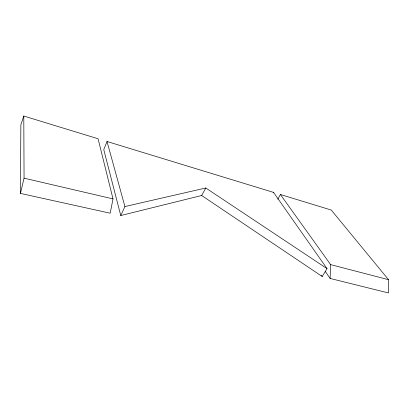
<?xml version="1.0" encoding="UTF-8"?>
<svg xmlns="http://www.w3.org/2000/svg" width="409" height="409" viewBox="0 0 409 409"><rect width="100%" height="100%" fill="white"/><g stroke="black" fill="none" stroke-linecap="round" stroke-linejoin="round"><path stroke-width="0.61" d="M277.813 199.224L280.39 194.495L331.275 210.052L388.55 279.705L388.494 292.956L330.114 278.447L325.385 271.627M20.45 193.411L20.864 124.801L23.799 116.044L98.078 138.753L113.007 198.897L110.195 213.207L20.45 193.411L24.059 178.171L23.799 116.044M330.114 278.447L330.625 264.618L280.39 194.495M327.047 268.647L273.565 192.409L107.02 141.488L103.768 149.602L120.762 215.538L201.657 195.512L205.788 187.992L327.047 268.647L322.21 276.484L201.657 195.512M120.762 215.538L124.919 206.55L107.02 141.488M273.335 192.843L273.565 192.409M124.919 206.55L205.788 187.992M24.059 178.171L113.007 198.897M330.625 264.618L388.55 279.705M321.494 275.426L322.21 276.484"/></g></svg>
